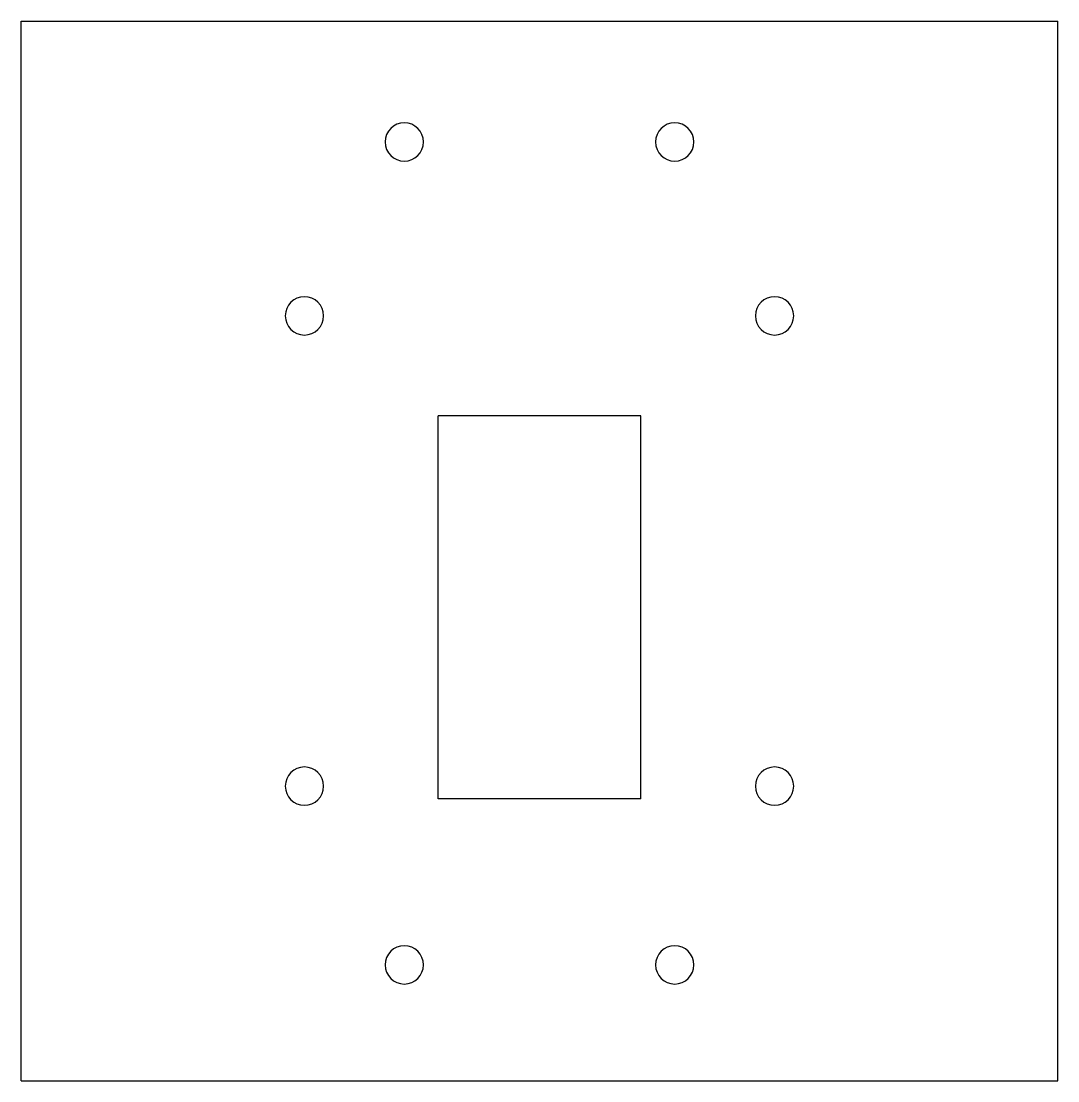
# Model space of a CAD drawing. Header units: millimetres. Extents: x 0 to 92, y 0 to 94.
import ezdxf

# ---------------------------------------------------------------- set-up
doc = ezdxf.new("R2010")
doc.units = ezdxf.units.MM

msp = doc.modelspace()

# ---------------------------------------------------------------- linework, layer by layer
for p, q in [((0, 0, 5), (0, 94, 5)), ((0, 94, 5), (92, 94, 5)), ((92, 0, 5), (92, 94, 5)), ((37, 25, 5), (37, 59, 5)), ((55, 59, 5), (37, 59, 5)), ((55, 25, 5), (55, 59, 5)), ((55, 25, 5), (37, 25, 5)), ((0, 0, 5), (92, 0, 5))]:
    msp.add_line(p, q)
for centre, start, end in [((34, 83.285, 5), 0, 180), ((58, 83.285, 5), 0, 180), ((34, 83.285, 5), -180, 0), ((58, 83.285, 5), -180, 0), ((25.14, 67.86, 5), 0, 180), ((66.86, 67.86, 5), 0, 180), ((25.14, 67.86, 5), -180, 0), ((66.86, 67.86, 5), -180, 0), ((25.14, 26.14, 5), 0, 180), ((66.86, 26.14, 5), 0, 180), ((25.14, 26.14, 5), -180, 0), ((66.86, 26.14, 5), -180, 0), ((34, 10.285, 5), 0, 180), ((58, 10.285, 5), 0, 180), ((34, 10.285, 5), -180, 0), ((58, 10.285, 5), -180, 0)]:
    msp.add_arc(centre, 1.7, start, end)

doc.saveas('drawing.dxf')
